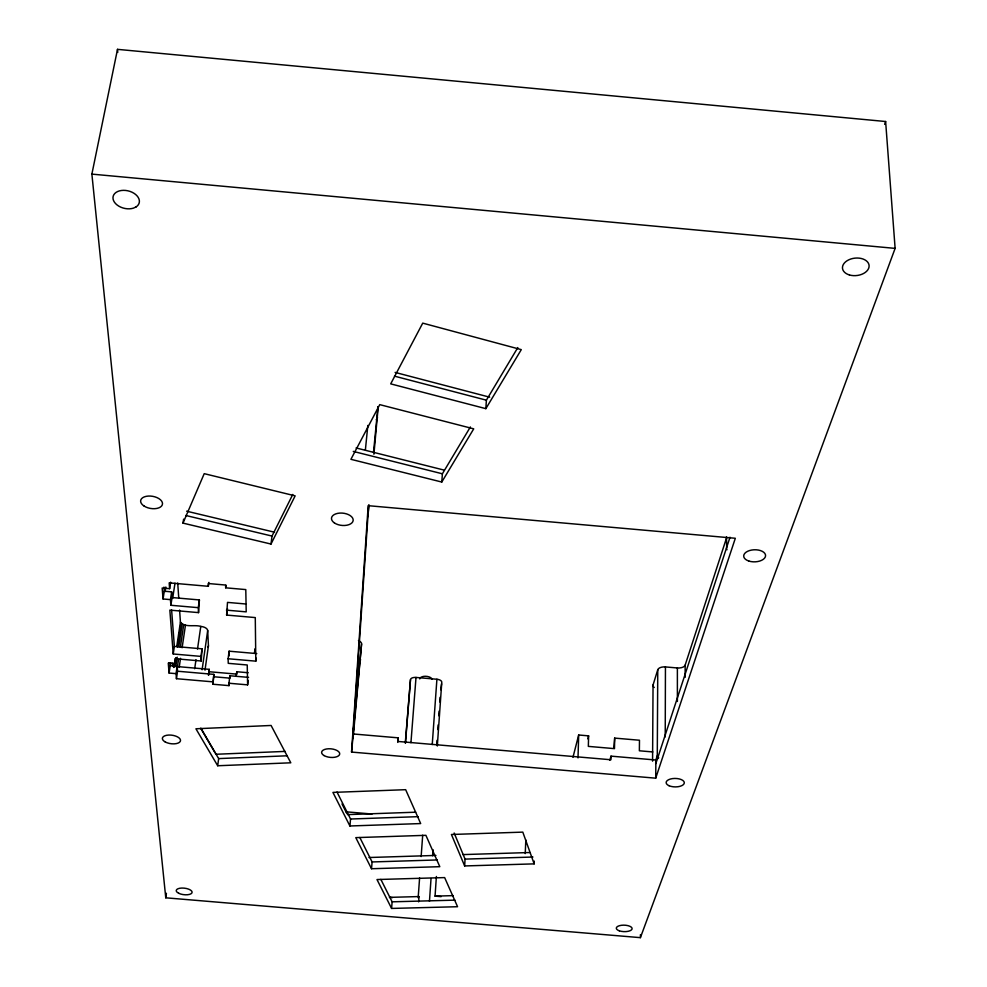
<?xml version="1.0" encoding="UTF-8"?>
<svg xmlns="http://www.w3.org/2000/svg" width="987" height="987" viewBox="0 0 987 987"><rect width="100%" height="100%" fill="white"/><g stroke="black" fill="none" stroke-linecap="round" stroke-linejoin="round"><path stroke-width="1.48" d="M665.226 736.919L665.448 666.928L677.378 667.965A6.761 3.467 0.3 0 0 685.138 665.139L726.518 538.014M652.567 761.15L653.049 684.978L657.761 669.741A6.724 3.43 0.5 0 1 665.448 666.928M655.713 778.175L735.327 538.273L368.188 505.677L351.557 752.069L655.713 778.175L655.874 760.015L657.28 755.721L657.761 669.741M657.28 755.721L657.256 759.348L655.8 763.63M640.403 937.65L895.123 248.379L885.623 121.512L117.502 49.35L91.877 174.119L165.767 897.812L640.403 937.65L640.44 934.603M655.874 760.015L611.002 756.141L610.928 759.756L397.958 741.447L398.255 737.844L353.272 733.97L351.557 752.069M613.852 748.01L614.679 738.103L639.477 740.238L639.366 750.786L652.802 751.946M614.679 738.103L614.482 748.639L588.338 746.382L588.61 735.858L578.678 734.994L572.966 757.325M578.012 757.917L578.678 734.994M352.927 737.573L368.682 505.282M534.164 863.872L522.802 832.127L451.417 834.484L464.655 865.944L534.164 863.872L534.275 861.108M525.232 853.607L525.824 839.986M464.655 865.944L465.062 859.109L454.156 833.003M485.851 408.655L521.296 349.632L422.732 323.131L390.704 383.869L485.851 408.655L486.381 400.179L517.817 347.572M353.358 735.414L361.575 643.931A6.712 3.479 5.5 0 0 358.429 640.625M441.127 896.64L435.057 896.134L436.39 876.481M429.456 901.353L431.035 878.541M432.602 855.741L433.022 849.659M373.913 454.23L378.218 406.718M432.244 744.531L436.908 679.253L416.008 677.44A5.231 2.64 4.4 0 0 410.493 679.611L405.299 742.816M436.698 744.901L437.019 740.299M437.772 729.566L438.092 724.964M438.746 715.748L439.067 711.146M439.708 701.942L440.029 697.34M437.315 746.012L441.769 682.325A5.231 2.64 4.1 0 0 436.908 679.253M418.278 896.208L419.598 877.912M421.141 856.568L422.695 835.212M418.648 901.847L419.031 896.566L389.409 897.368L392.444 897.627M352.939 738.486L353.272 733.97M441.781 482.038L473.723 428.839L379.748 404.633L350.916 459.313L441.781 482.038L442.386 473.797L470.392 426.939M410.937 742.705L416.008 677.44M391.592 908.435L376.985 879.54L444.643 877.591L457.561 906.72L391.592 908.435L392.123 901.822L380.859 879.392M405.447 743.273L410.493 679.611M371.519 868.733L355.789 837.63L425.903 835.323L439.807 866.685L371.519 868.733L372.099 861.947L359.836 837.507M349.904 825.983L332.927 792.401L405.657 789.686L420.684 823.565L349.904 825.983L350.545 819.013L337.011 792.055M361.575 643.931L353.099 733.168A6.897 3.319 5.3 0 0 352.927 732.292M373.518 452.354L377.935 406.693M369.015 504.863L367.978 515.596A8.143 4.627 5.8 0 1 367.62 516.769M365.4 449.825L367.83 425.446M397.773 742.421L398.255 737.844M254.424 653.357L255.004 648.841L255.053 653.431M256.768 653.591L229.12 651.186L228.108 658.748L255.818 661.154L256.188 658.132M183.619 519.125L183.002 523.122L271.006 544.047L272.017 536.064L292.781 494.438M248.576 677.378L229.934 675.762L228.935 683.238L247.614 684.855L248.193 680.364M236.177 676.194L236.769 671.728L248.181 672.727M217.695 765.752L195.919 728.776L271.092 725.47L290.807 762.803L217.695 765.752L218.658 758.596L200.817 728.11M169.986 662.746L170.22 665.559L177.179 666.151L177.561 671.222L213.858 674.368L212.933 684.238L229.021 685.632L229.416 682.634M255.818 661.154L255.275 617.578L226.615 615.074L227.504 602.391L245.714 603.982M226.615 615.074L227.491 608.634M440.757 689.765L441.571 683.818M226.442 610.139L246.207 611.866L245.788 589.584L225.678 587.82L226.035 585.217M212.933 684.238L213.858 674.368M208.442 675.293L209.269 669.346L173.132 666.213L172.898 663.289L168.567 662.906M208.973 674.713L209.269 669.346M202.113 669.766L207.689 630.52A6.761 3.467 7.9 0 0 200.78 626.412C194.525 624.364 185.062 628.003 180.424 622.081L179.585 610.065M205 670.161L208.43 645.782L207.689 630.52M212.822 681.844L176.439 678.698L176.056 673.652L169.085 673.048L168.284 663.264L175.316 663.881L174.921 658.711L201.225 660.994L200.966 656.392L173.219 653.986L169.85 610.114L198.547 612.619L198.276 607.671L170.874 605.278L170.443 599.627L163.065 598.973L162.164 588.018L169.616 588.671L169.184 582.873L208.343 586.303L208.899 582.392M165.767 897.812L166.408 893.272M200.966 656.392L202.039 648.829L174.366 646.423L171.615 609.991M201.225 660.994L202.039 648.829M198.276 607.671L199.399 599.936L172.071 597.542L171.652 591.867L164.274 591.225L163.941 587.105M198.547 612.619L199.399 599.936M194.686 668.742L195.994 659.674M197.511 649.088L200.78 626.412M179.19 667.385L180.535 658.317M182.114 647.743L185.482 625.067M173.589 667.471L174.28 662.931M176.784 646.288L180.424 622.081M174.477 666.904L175.846 657.836M177.438 647.238L181.065 623.044M175.316 663.881L176.217 657.86M175.859 666.25L177.216 657.182M178.807 646.596L182.2 623.92M176.056 673.652L177.179 666.151M177.401 666.941L178.536 659.378M180.337 647.287L183.73 624.611M176.439 678.698L177.561 671.222M169.085 673.048L170.22 665.559M173.219 653.986L174.366 646.423M172.454 666.262L172.898 663.289M170.874 605.278L172.071 597.542M172.651 598.43L174.995 583.194M169.616 588.671L170.628 582.17M170.443 599.627L171.652 591.867M163.065 598.973L164.274 591.225M165.125 591.583L165.841 587.018M587.82 738.831L588.61 735.858M609.83 760.187L611.002 756.141M730.01 537.224L657.256 759.348A6.909 3.282 0.8 0 1 658.711 757.806M884.648 124.35L885.623 121.512M183.002 523.122L204.223 473.661L295.15 495.856L271.006 544.047M419.031 896.566L418.525 896.973A7.168 2.998 4 0 0 418.167 897.726M215.956 754.265L285.157 751.403M218.658 758.596L287.044 755.795M347.375 814.608L415.663 812.202M350.545 819.013L418.13 816.668M368.953 857.518L435.909 855.433M463.002 854.594L529.834 852.521M372.099 861.947L437.229 859.961M465.062 859.109L532.931 857.037M435.057 896.134L453.329 895.628M392.123 901.822L454.908 900.144M346.005 811.807L372.05 814.028M209.392 671.752L236.831 674.121L236.769 671.728M213.969 676.774L230.02 678.155L229.934 675.762M91.877 174.119L895.123 248.379M186.642 511.192L274.546 532.215M185.729 515.473L272.017 536.064M356.085 447.95L444.199 470.12M353.26 451.404L442.386 473.797M395.096 372.407L489.663 397.181M394.467 376.146L486.381 400.179M201.175 729.011L215.166 752.933M342.008 803.949L346.708 813.276M117.502 49.35L117.749 52.422M177.709 583.021L178.758 598.036M208.343 586.303L208.208 583.514L225.591 585.044L225.678 587.82M228.108 658.748L228.256 663.338L247.231 664.979L247.614 684.855M228.935 683.238L229.021 685.632M229.12 651.186L229.268 655.787M726.506 536.768L726.679 547.415A8.18 4.553 -1.3 0 0 727.012 549.747M685.138 665.139L685.175 677.341M677.378 667.965L677.39 701.449M360.551 659.55A6.638 3.393 5.4 0 1 359.539 661.167M377.478 417.402A7.896 4.799 6 0 1 376.257 419.709M208.43 645.782A6.687 3.393 7.8 0 1 207.628 647.41M654.258 687.483A6.638 3.356 0.6 0 1 653.049 684.978M419.771 678.933A6.243 3.158 4.3 0 1 425.557 676.28A6.243 3.158 4.3 0 1 432.096 679.179M136.033 206.949L133.43 208.146A13.436 8.945 13.7 0 1 113.098 199.152A13.436 8.945 13.7 0 1 130.025 191.404A13.436 8.945 13.7 0 1 136.033 206.949M619.293 930.815A7.933 3.245 1.8 0 0 632.05 929.063A7.933 3.245 1.8 0 0 621.267 925.312A7.933 3.245 1.8 0 0 619.293 930.815M669.075 785.738A9.105 4.244 0.7 0 0 684.102 783.678A9.105 4.244 0.7 0 0 672.468 778.607A9.105 4.244 0.7 0 0 669.075 785.738M748.837 561.048A10.943 6.045 -1.6 0 0 765.567 555.817A10.943 6.045 -1.6 0 0 749.491 550.573A10.943 6.045 -1.6 0 0 748.837 561.048M178.746 893.297A7.982 3.269 6.8 0 0 191.91 892.939A7.982 3.269 6.8 0 0 181.879 888.053A7.982 3.269 6.8 0 0 178.746 893.297M165.248 741.965A9.167 4.293 7.7 0 0 180.313 741.336A9.167 4.293 7.7 0 0 168.765 735.044A9.167 4.293 7.7 0 0 165.248 741.965M144.176 506.109A11.054 6.156 9.6 0 0 162.25 504.962A11.054 6.156 9.6 0 0 148.272 496.066A11.054 6.156 9.6 0 0 144.176 506.109M849.412 274.954A13.374 8.747 -6.3 0 0 869.115 265.774A13.374 8.747 -6.3 0 0 848.832 259.791A13.374 8.747 -6.3 0 0 849.412 274.954M324.094 755.586A9.093 4.293 5.5 0 0 339.355 754.981A9.093 4.293 5.5 0 0 328.572 748.763A9.093 4.293 5.5 0 0 324.094 755.586M334.42 522.937A10.894 6.156 6.1 0 0 352.717 521.827A10.894 6.156 6.1 0 0 339.873 513.08A10.894 6.156 6.1 0 0 334.42 522.937"/></g></svg>
